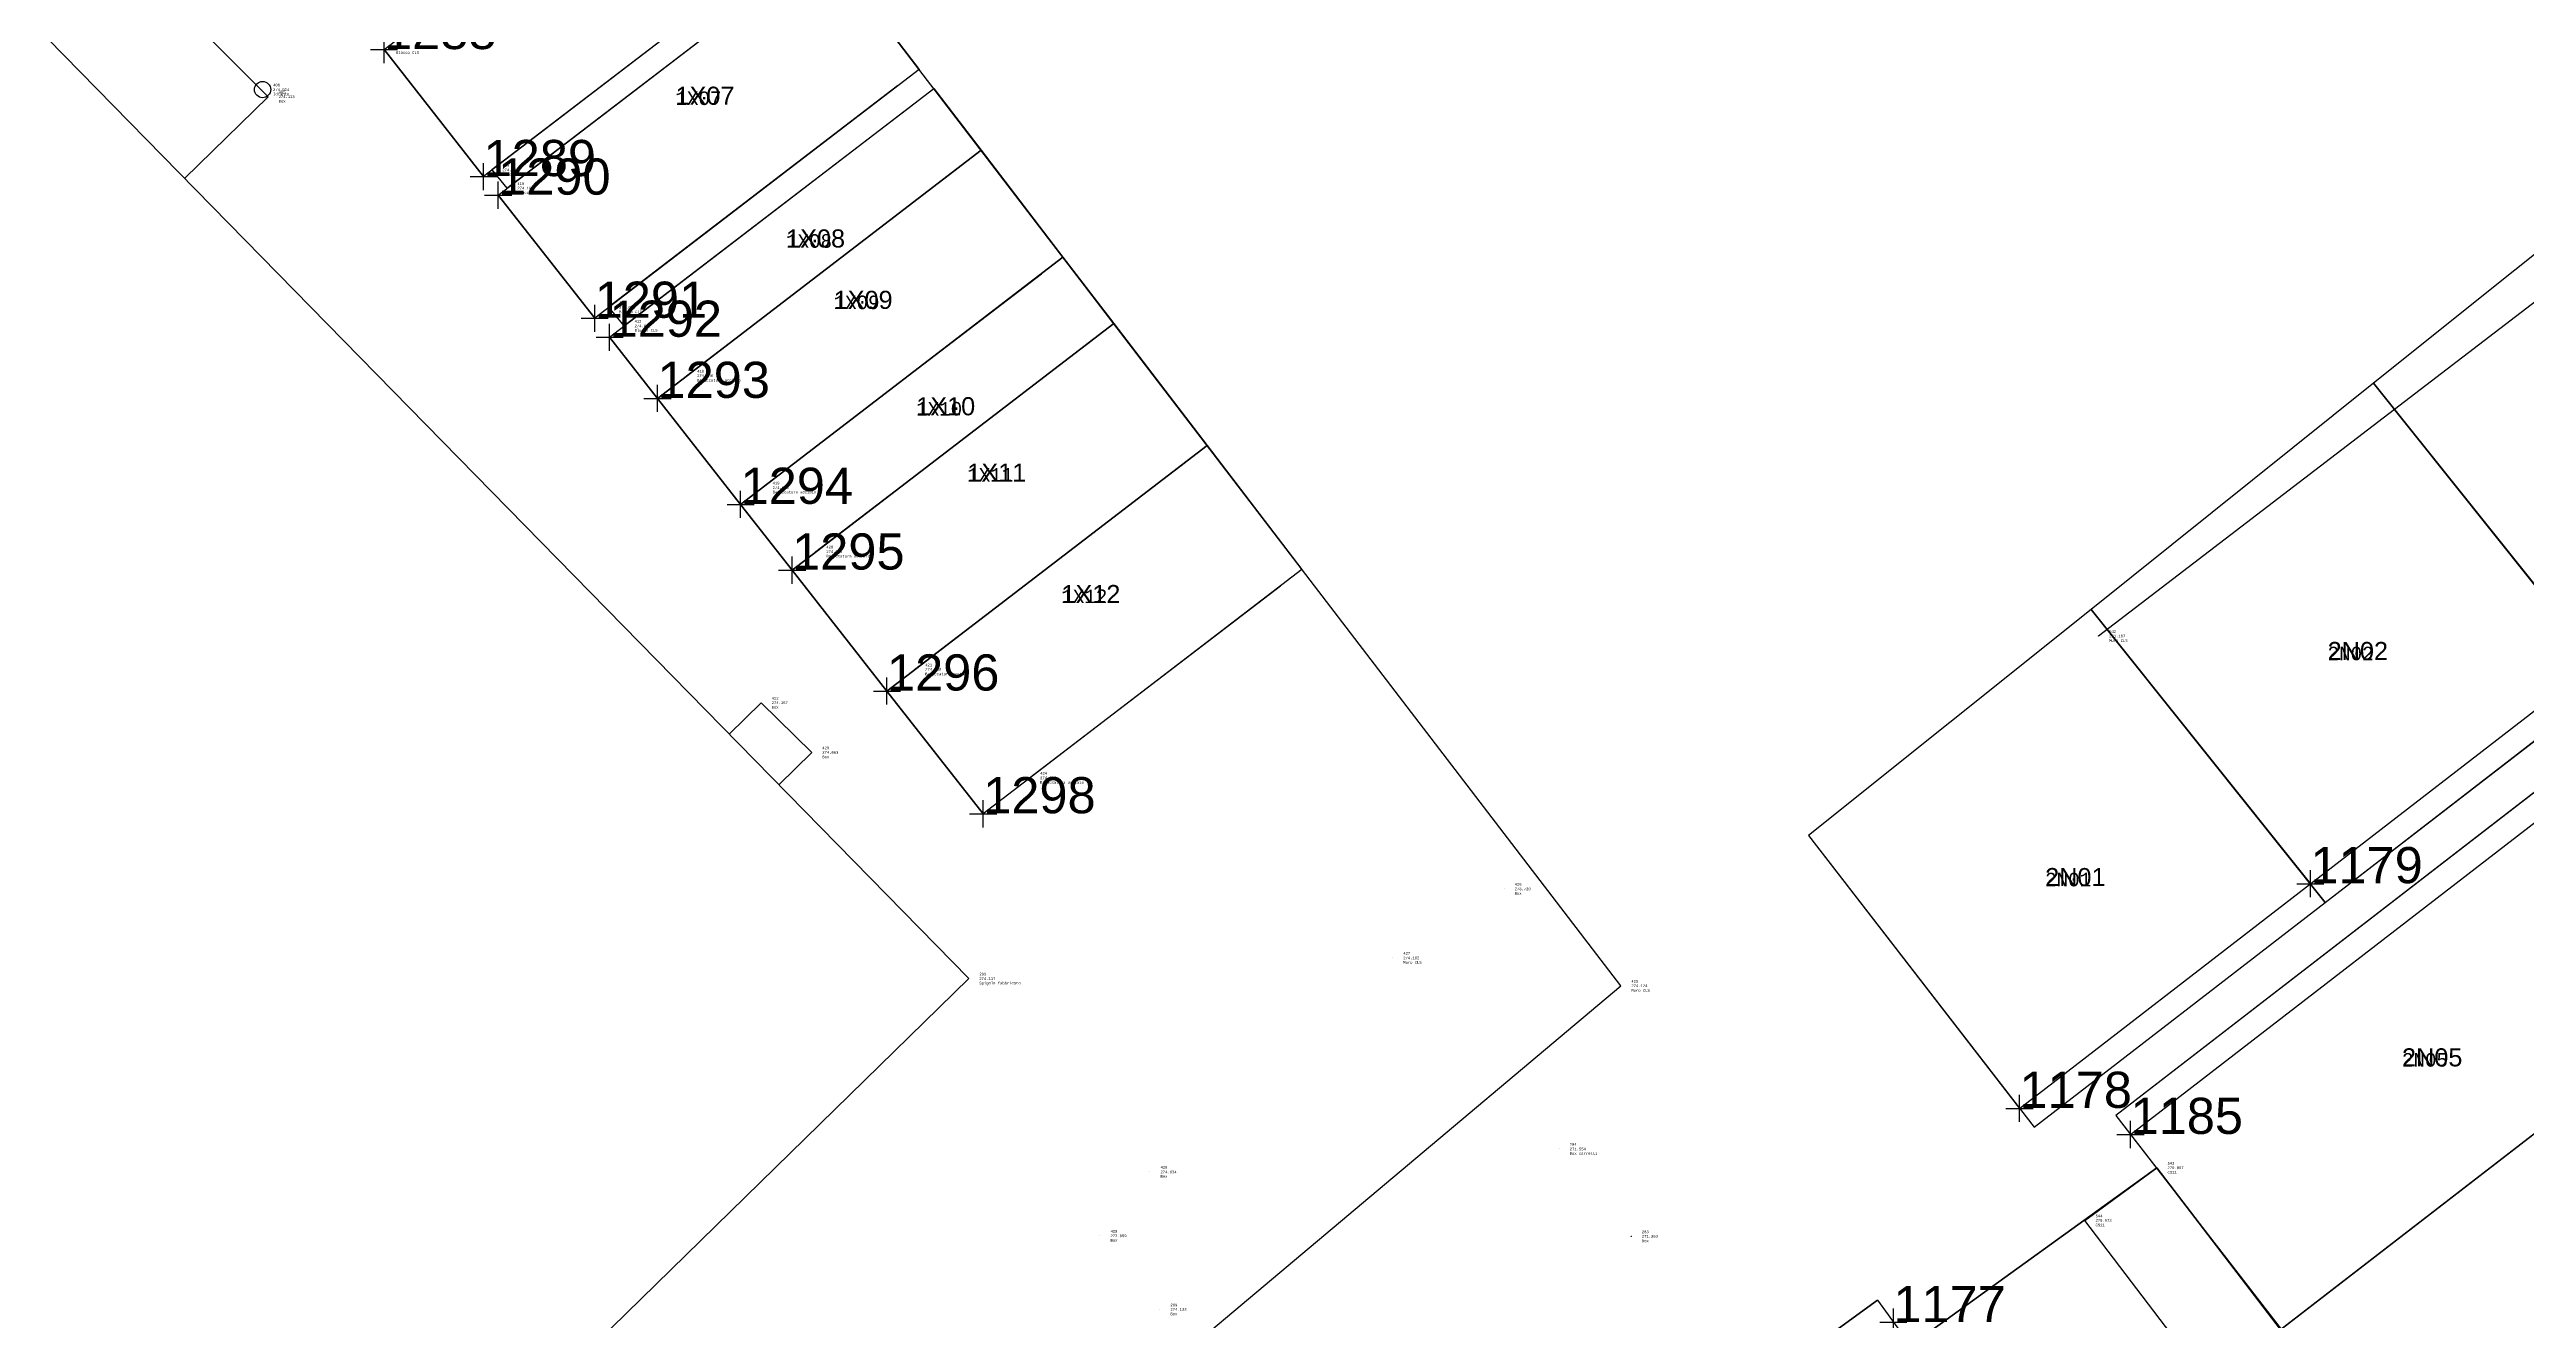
# Model space of a CAD drawing. Extents: x -1000 to 923337, y -63322 to 323191.
# Drawn here: x 208588 to 299861, y 128207 to 175042 of the extents above; entities that cross this region are included whole.
import ezdxf
from ezdxf.enums import TextEntityAlignment as Align

# ---------------------------------------------------------------- set-up
doc = ezdxf.new("R2010")
doc.units = 0
doc.header["$PDMODE"] = 35
doc.header["$PDSIZE"] = 1
for name, color, linetype in [('punti tracciati', 7, 'Continuous'), ('WF nome aree GPS', 7, 'Continuous'), ('WF nuovi punti', 6, 'Continuous'), ('WF_ingombro_stive_2', 1, 'Continuous'), ('WF_lato_di_accesso', 40, 'Continuous'), ('WF_nome_aree_GPS', 7, 'Continuous'), ('WF_tracciatura', 30, 'Continuous')]:
    doc.layers.add(name, color=color, linetype=linetype)
for name, color, linetype, lineweight in [('WF ingombro stive 2', 1, 'Continuous', 30), ('WF lato di accesso', 40, 'Continuous', 30), ('WF piazzole', 6, 'Continuous', 30), ('WF tracciatura', 30, 'Continuous', 30)]:
    doc.layers.add(name, color=color, linetype=linetype, lineweight=lineweight)
doc.styles.add('FONTSTYLE_1', font='arial.ttf', dxfattribs={"height": 0.2})
doc.styles.add('FONTSTYLE_2', font='arial.ttf', dxfattribs={"height": 0.2})
doc.styles.get("Standard").update_dxf_attribs({"font": 'consola.ttf', "height": 500})

# ---------------------------------------------------------------- blocks, each defined once
blk = doc.blocks.new('rilievo 2')
at = {"color": 8}
for p, q in [((365887, -462433, -929), (374407, -456284, -1125)), ((374407, -456284, -1125), (385837, -471237, -1543))]:
    blk.add_line(p, q, dxfattribs=at)
for points in [[(161648, -448828, 1954), (186863, -479531, 1078), (241997, -524553, 234), (257566, -525503, 360), (287808, -502280, 2651), (311879, -483968, 2683), (320954, -477001, -331), (327105, -472296, -331), (335070, -466036, 2080), (354649, -449578, 2133), (314683, -397379, 2207), (310635, -400536, 2212), (303510, -391107, 2143), (295063, -397138, 2335), (271429, -369482, 1692), (264211, -374625, 1649), (263130, -375375, 1675), (222048, -404916, 2809)], [(301725, -419830, 2134), (304801, -416814, 2121), (301650, -413663, 2177), (294713, -406524, 2245), (295761, -405499, 2083), (287434, -396931, 2164), (283275, -401007, 2139)], [(462858, -554252, -2417), (453210, -543978, -2458), (436425, -525791, -2385), (420179, -509524, -2064), (431791, -486142, -2181), (437562, -474517, -1956), (432131, -471235, -1903), (421510, -463664, -1858), (415096, -459635, -1816), (399752, -447354, -1648), (408530, -435321, -1264), (416515, -428951, -1306), (409819, -418071, -1234), (405135, -411494, 947), (372257, -436688, -825)], [(323967, -411150, 2179), (313043, -419514, 2052), (313600, -420183, 2111), (324496, -411841, 2182)], [(328001, -416419, 2175), (317349, -424574, 2100), (317917, -425259, 2090), (328541, -417124, 2174)], [(320224, -427097, 2056), (330281, -419397, 2168)], [(323005, -431217, 2085), (333298, -423337, 2165)], [(324984, -433577, 2055), (335168, -425780, 2159)], [(328627, -437920, 2159), (338611, -430276, 2161)], [(332865, -441915, 2188), (342105, -434840, 2157)], [(323620, -442168, 2127), (324835, -440977, 2071), (322970, -439148, 2166), (321792, -440303, 2128)]]:
    blk.add_polyline3d(points, dxfattribs=at)
blk.add_polyline3d([(330623, -449313, 2125), (301532, -477741, 2033), (237357, -412142, 2131), (266341, -383731, 2144)], close=True, dxfattribs=at)
at = {"color": 1}
blk.add_polyline3d([(371754, -458224, -1018), (374407, -456284, -1125), (385837, -471237, -1543), (383252, -473334, -1493)], close=True, dxfattribs=at)
blk.add_circle((304599, -416550, 2033), 300, dxfattribs=at)
at = {"color": 8}
for p in [(304599, -416550, 2033), (304801, -416814, 2121), (313043, -419514, 2052), (313600, -420183, 2111), (317349, -424574, 2100), (317917, -425259, 2090), (320224, -427097, 2056), (323005, -431217, 2085), (324984, -433577, 2055), (372257, -436688, -825), (328627, -437920, 2159), (322970, -439148, 2166), (324835, -440977, 2071), (332865, -441915, 2188), (350349, -446006, 1728), (346244, -448549, 2111), (330623, -449313, 2125), (354649, -449578, 2133), (352380, -455591, -437), (374407, -456284, -1125), (337299, -456437, 2042), (335457, -458790, 1967), (355037, -458810, -728), (371754, -458224, -1018), (337665, -461504, 2142)]:
    blk.add_point(p, dxfattribs=at)
for s, p in [('Blocco CLS', (309517, -415189, 2044)), ('406', (304988, -416383, 2033)), ('274.024', (304988, -416550, 2033)), ('Idrante', (304988, -416717, 2033)), ('405', (305190, -416647, 2121)), ('274.113', (305190, -416814, 2121)), ('Box', (305190, -416981, 2121)), ('409', (313432, -419347, 2052)), ('274.043', (313432, -419514, 2052)), ('Blocco CLS', (313432, -419681, 2052)), ('410', (313989, -420016, 2111)), ('274.103', (313989, -420183, 2111)), ('Blocco CLS', (313989, -420350, 2111)), ('411', (317738, -424407, 2100)), ('274.091', (317738, -424574, 2100)), ('Blocco CLS', (317738, -424741, 2100)), ('412', (318306, -425092, 2090)), ('274.081', (318306, -425259, 2090)), ('Blocco CLS', (318306, -425425, 2090)), ('418', (320613, -426930, 2056)), ('274.048', (320613, -427097, 2056)), ('Baraccatura acciaio', (320613, -427263, 2056)), ('419', (323394, -431050, 2085)), ('274.076', (323394, -431217, 2085)), ('Baraccatura acciaio', (323394, -431383, 2085)), ('420', (325373, -433410, 2055)), ('274.046', (325373, -433577, 2055)), ('Baraccatura acciaio', (325373, -433744, 2055)), ('542', (372646, -436522, -825)), ('Muro CLS', (372646, -436855, -825)), ('271.167', (372646, -436688, -825)), ('421', (329016, -437754, 2159)), ('274.150', (329016, -437920, 2159)), ('Baraccatura acciaio', (329016, -438087, 2159)), ('422', (323359, -438981, 2166)), ('274.157', (323359, -439148, 2166)), ('Box', (323359, -439315, 2166)), ('423', (325224, -440810, 2071)), ('274.063', (325224, -440977, 2071)), ('Box', (325224, -441144, 2071)), ('424', (333254, -441748, 2188)), ('274.180', (333254, -441915, 2188)), ('Baraccatura acciaio', (333254, -442082, 2188)), ('426', (350738, -445839, 1728)), ('273.720', (350738, -446006, 1728)), ('Box', (350738, -446172, 1728)), ('427', (346633, -448382, 2111)), ('Muro CLS', (346633, -448715, 2111)), ('274.102', (346633, -448549, 2111)), ('Spigolo fabbricato', (331012, -449479, 2125)), ('299', (331012, -449146, 2125)), ('274.117', (331012, -449313, 2125)), ('425', (355038, -449412, 2133)), ('Muro CLS', (355038, -449745, 2133)), ('274.124', (355038, -449578, 2133)), ('284', (352769, -455424, -437)), ('428', (337688, -456270, 2042)), ('271.554', (352769, -455591, -437)), ('Box carrelli', (352769, -455758, -437)), ('543', (374796, -456118, -1125)), ('270.867', (374796, -456284, -1125)), ('274.034', (337688, -456437, 2042)), ('Box', (337688, -456604, 2042)), ('CS11', (374796, -456451, -1125)), ('544', (372143, -458058, -1018)), ('270.973', (372143, -458224, -1018)), ('429', (335846, -458624, 1967)), ('273.959', (335846, -458790, 1967)), ('Box', (335846, -458957, 1967)), ('283', (355426, -458644, -728)), ('271.263', (355426, -458810, -728)), ('Box', (355426, -458977, -728)), ('CS11', (372143, -458391, -1018)), ('289', (338054, -461338, 2142)), ('274.133', (338054, -461504, 2142)), ('Box', (338054, -461671, 2142))]:
    blk.add_text(s, height=100, dxfattribs=at).set_placement(p, align=Align.MIDDLE_LEFT)
blk = doc.blocks.new('Croce___ATS')
at = {"color": 0}
for p, q in [((-0.5, 0), (0.5, 0)), ((0, -0.5), (0, 0.5))]:
    blk.add_line(p, q, dxfattribs=at)
blk = doc.blocks.new('T_P_183')
at = {"color": 7}
blk.add_point((0, 0), dxfattribs=at)
blk.add_blockref('Croce___ATS', (0, 0), dxfattribs=at)
at = {"color": 7, "insert": (0, 0), "char_height": 1.3333, "attachment_point": 7, "style": 'FONTSTYLE_1'}
blk.add_mtext('1177', dxfattribs=at)
blk = doc.blocks.new('T_P_184')
at = {"color": 7}
blk.add_point((0, 0), dxfattribs=at)
blk.add_blockref('Croce___ATS', (0, 0), dxfattribs=at)
at = {"color": 7, "insert": (0, 0), "char_height": 1.3333, "attachment_point": 7, "style": 'FONTSTYLE_1'}
blk.add_mtext('1178', dxfattribs=at)
blk = doc.blocks.new('T_P_185')
at = {"color": 7}
blk.add_point((0, 0), dxfattribs=at)
blk.add_blockref('Croce___ATS', (0, 0), dxfattribs=at)
at = {"color": 7, "insert": (0, 0), "char_height": 1.3333, "attachment_point": 7, "style": 'FONTSTYLE_1'}
blk.add_mtext('1179', dxfattribs=at)
blk = doc.blocks.new('T_P_191')
at = {"color": 7}
blk.add_point((0, 0), dxfattribs=at)
blk.add_blockref('Croce___ATS', (0, 0), dxfattribs=at)
at = {"color": 7, "insert": (0, 0), "char_height": 1.3333, "attachment_point": 7, "style": 'FONTSTYLE_1'}
blk.add_mtext('1185', dxfattribs=at)
blk = doc.blocks.new('T_P_292')
at = {"color": 7}
blk.add_point((0, 0), dxfattribs=at)
blk.add_blockref('Croce___ATS', (0, 0), dxfattribs=at)
at = {"color": 7, "insert": (0, 0), "char_height": 1.3333, "attachment_point": 7, "style": 'FONTSTYLE_1'}
blk.add_mtext('1288', dxfattribs=at)
blk = doc.blocks.new('T_P_293')
at = {"color": 7}
blk.add_point((0, 0), dxfattribs=at)
blk.add_blockref('Croce___ATS', (0, 0), dxfattribs=at)
at = {"color": 7, "insert": (0, 0), "char_height": 1.3333, "attachment_point": 7, "style": 'FONTSTYLE_1'}
blk.add_mtext('1289', dxfattribs=at)
blk = doc.blocks.new('T_P_294')
at = {"color": 7}
blk.add_point((0, 0), dxfattribs=at)
blk.add_blockref('Croce___ATS', (0, 0), dxfattribs=at)
at = {"color": 7, "insert": (0, 0), "char_height": 1.3333, "attachment_point": 7, "style": 'FONTSTYLE_1'}
blk.add_mtext('1290', dxfattribs=at)
blk = doc.blocks.new('T_P_295')
at = {"color": 7}
blk.add_point((0, 0), dxfattribs=at)
blk.add_blockref('Croce___ATS', (0, 0), dxfattribs=at)
at = {"color": 7, "insert": (0, 0), "char_height": 1.3333, "attachment_point": 7, "style": 'FONTSTYLE_1'}
blk.add_mtext('1291', dxfattribs=at)
blk = doc.blocks.new('T_P_296')
at = {"color": 7}
blk.add_point((0, 0), dxfattribs=at)
blk.add_blockref('Croce___ATS', (0, 0), dxfattribs=at)
at = {"color": 7, "insert": (0, 0), "char_height": 1.3333, "attachment_point": 7, "style": 'FONTSTYLE_1'}
blk.add_mtext('1292', dxfattribs=at)
blk = doc.blocks.new('T_P_297')
at = {"color": 7}
blk.add_point((0, 0), dxfattribs=at)
blk.add_blockref('Croce___ATS', (0, 0), dxfattribs=at)
at = {"color": 7, "insert": (0, 0), "char_height": 1.3333, "attachment_point": 7, "style": 'FONTSTYLE_1'}
blk.add_mtext('1293', dxfattribs=at)
blk = doc.blocks.new('T_P_298')
at = {"color": 7}
blk.add_point((0, 0), dxfattribs=at)
blk.add_blockref('Croce___ATS', (0, 0), dxfattribs=at)
at = {"color": 7, "insert": (0, 0), "char_height": 1.3333, "attachment_point": 7, "style": 'FONTSTYLE_1'}
blk.add_mtext('1294', dxfattribs=at)
blk = doc.blocks.new('T_P_299')
at = {"color": 7}
blk.add_point((0, 0), dxfattribs=at)
blk.add_blockref('Croce___ATS', (0, 0), dxfattribs=at)
at = {"color": 7, "insert": (0, 0), "char_height": 1.3333, "attachment_point": 7, "style": 'FONTSTYLE_1'}
blk.add_mtext('1295', dxfattribs=at)
blk = doc.blocks.new('T_P_300')
at = {"color": 7}
blk.add_point((0, 0), dxfattribs=at)
blk.add_blockref('Croce___ATS', (0, 0), dxfattribs=at)
at = {"color": 7, "insert": (0, 0), "char_height": 1.3333, "attachment_point": 7, "style": 'FONTSTYLE_1'}
blk.add_mtext('1296', dxfattribs=at)
blk = doc.blocks.new('T_P_301')
at = {"color": 7}
blk.add_point((0, 0), dxfattribs=at)
blk.add_blockref('Croce___ATS', (0, 0), dxfattribs=at)
at = {"color": 7, "insert": (0, 0), "char_height": 1.3333, "attachment_point": 7, "style": 'FONTSTYLE_1'}
blk.add_mtext('1298', dxfattribs=at)
blk = doc.blocks.new('punti tracciatura 2')
at = {"layer": 'WF_ingombro_stive_2', "ltscale": 0.5}
for p, q in [((1346632.595, -3375.512, 271.991), (1346640.818, -3385.804, 271.991)), ((1346622.186, -3383.844, 271.991), (1346630.265, -3393.955, 271.991))]:
    blk.add_line(p, q, dxfattribs=at)
at = {"layer": 'WF_ingombro_stive_2', "ltscale": 0.5, "flags": 128}
for points, elevation in [([(1346559.28, -3363.217), (1346571.352, -3353.96), (1346574.968, -3358.681), (1346562.95, -3367.897)], 274.045), ([(1346563.487, -3368.581), (1346575.496, -3359.372), (1346579.001, -3363.95), (1346567.044, -3373.119)], 274.103), ([(1346567.593, -3373.819), (1346579.542, -3364.655), (1346581.281, -3366.928), (1346569.358, -3376.071)], 274.083), ([(1346569.358, -3376.071), (1346581.281, -3366.927), (1346584.298, -3370.868), (1346572.42, -3379.976)], 274.045), ([(1346572.42, -3379.976), (1346584.298, -3370.868), (1346586.169, -3373.311), (1346574.319, -3382.398)], 274.076), ([(1346574.319, -3382.398), (1346586.169, -3373.311), (1346589.611, -3377.807), (1346577.814, -3386.855)], 274.046), ([(1346577.814, -3386.855), (1346589.611, -3377.807), (1346593.106, -3382.371), (1346581.36, -3391.378)], 274.046)]:
    blk.add_lwpolyline(points, close=True, dxfattribs=dict(at, elevation=elevation))
at = {"layer": 'WF_ingombro_stive_2', "ltscale": 0.5, "elevation": 271.991, "flags": 128}
for points in [[(1346651.371, -3377.653), (1346643.003, -3367.18), (1346632.595, -3375.512)], [(1346640.818, -3385.804), (1346632.595, -3375.512), (1346622.186, -3383.844)], [(1346630.265, -3393.955), (1346622.186, -3383.844), (1346611.778, -3392.176), (1346619.548, -3402.234)], [(1346623.64, -3403.194), (1346629.188, -3410.369), (1346649.245, -3394.876), (1346643.702, -3387.706)], [(1346634.829, -3417.787), (1346629.132, -3410.412), (1346639.265, -3402.585), (1346644.962, -3409.96)]]:
    blk.add_lwpolyline(points, dxfattribs=at)
at = {"layer": 'WF_lato_di_accesso', "ltscale": 0.5}
for p, q in [((1346559.28, -3363.217, 274.045), (1346562.95, -3367.897, 274.045)), ((1346563.487, -3368.581, 274.103), (1346567.044, -3373.119, 274.103)), ((1346567.593, -3373.819, 274.083), (1346569.358, -3376.071, 274.045)), ((1346569.358, -3376.071, 274.083), (1346572.42, -3379.976, 274.045)), ((1346572.42, -3379.976, 274.045), (1346574.319, -3382.398, 274.076)), ((1346574.319, -3382.398, 274.076), (1346577.814, -3386.855, 274.046)), ((1346577.814, -3386.855, 274.046), (1346581.36, -3391.378, 274.046))]:
    blk.add_line(p, q, dxfattribs=at)
at = {"layer": 'WF_tracciatura', "ltscale": 0.5}
for p, q in [((1346619.548, -3402.234, 271.991), (1346661.746, -3369.638, 271.991)), ((1346623.64, -3403.195, 271.991), (1346663.744, -3372.233, 271.991))]:
    blk.add_line(p, q, dxfattribs=at)
at = {"color": 7}
for name, p in [('T_P_292', (1346559.28, -3363.217, 274.045)), ('T_P_293', (1346562.95, -3367.897, 274.045)), ('T_P_294', (1346563.487, -3368.581, 274.103)), ('T_P_295', (1346567.044, -3373.119, 274.103)), ('T_P_296', (1346567.593, -3373.819, 274.083)), ('T_P_297', (1346569.358, -3376.071, 274.045)), ('T_P_298', (1346572.42, -3379.976, 274.076)), ('T_P_299', (1346574.319, -3382.398, 274.076)), ('T_P_300', (1346577.814, -3386.855, 274.046)), ('T_P_301', (1346581.36, -3391.378, 274.046)), ('T_P_185', (1346630.265, -3393.955, 271.991)), ('T_P_184', (1346619.548, -3402.234, 271.991)), ('T_P_191', (1346623.64, -3403.194, 271.991)), ('T_P_183', (1346614.9, -3410.11, 270.9))]:
    blk.add_blockref(name, p, dxfattribs=at)
at = {"layer": 'WF_nome_aree_GPS', "char_height": 0.6667, "attachment_point": 7, "style": 'FONTSTYLE_2'}
for s, insert in [('1X07', (1346570.02, -3365.259, 271.962)), ('1X08', (1346574.095, -3370.519, 271.942)), ('1X09', (1346575.848, -3372.781, 271.904)), ('1X10', (1346578.89, -3376.702, 271.935)), ('1X11', (1346580.772, -3379.136, 271.905)), ('1X12', (1346584.241, -3383.613, 271.905)), ('2N02', (1346630.901, -3385.721, 270.315)), ('2N01', (1346620.492, -3394.053, 270.315)), ('2N05', (1346633.642, -3400.696, 270.315))]:
    blk.add_mtext(s, dxfattribs=dict(at, insert=insert))

msp = doc.modelspace()

# ---------------------------------------------------------------- linework, layer by layer
at = {"layer": 'WF ingombro stive 2'}
for points, elevation in [([(220912.6, 175039.5), (232984.6, 184296.7), (236599.7, 179575.1), (224581.9, 170359.4), (220912.6, 175039.5)], 2053.5), ([(225118.7, 169674.8), (237128.5, 178884.5), (240633.4, 174306.7), (228676.3, 165137.4), (225118.7, 169674.8)], 2112), ([(229224.8, 164437.8), (241173.8, 173600.9), (242913.5, 171328.8), (230990.6, 162185.7), (229224.8, 164437.8)], 2091.8), ([(230990.6, 162185.7), (242913.4, 171328.9), (245930.1, 167388.8), (234052.5, 158280.4), (230990.6, 162185.7)], 2053.2), ([(234052.5, 158280.4), (245930.1, 167388.8), (247800.7, 164945.6), (235951.2, 155858.8), (234052.5, 158280.4)], 2084.8), ([(235951.2, 155858.8), (247800.7, 164945.6), (251243.4, 160449.1), (239445.7, 151401.8), (235951.2, 155858.8)], 2054.1), ([(239445.7, 151401.8), (251243.4, 160449.1), (254737.7, 155885.4), (242992.5, 146878.1), (239445.7, 151401.8)], 2054.1)]:
    msp.add_lwpolyline(points, dxfattribs=dict(at, elevation=elevation))
for points in [[(294226.9, 162744.3), (302999.9, 151763.9), (313552.7, 159915.4), (304635.3, 171076.1), (294226.9, 162744.3)], [(283818.6, 154412.5), (292447.2, 143612.5), (302999.9, 151763.9), (294226.9, 162744.3), (283818.6, 154412.5)], [(281718.3, 135325.1), (292447.2, 143612.5), (283818.6, 154412.5), (273410.2, 146080.7), (281718.3, 135325.1)]]:
    msp.add_lwpolyline(points, dxfattribs=at)
for points in [[(310877.2, 143380.5), (304790.9, 151252), (284733.6, 135758.8), (290819.8, 127887.3)], [(300897.4, 135671.7), (307132.8, 127599.5), (296999.8, 119772.4), (290764.5, 127844.6)]]:
    msp.add_lwpolyline(points, close=True, dxfattribs=at)
at = {"layer": 'WF ingombro stive 2', "elevation": -1091.1}
msp.add_lwpolyline([(275943.7, 128954.9), (279237.9, 124423.9), (269165.9, 117101.1), (265871.7, 121632)], close=True, dxfattribs=at)
at = {"layer": 'WF lato di accesso'}
for p, q in [((220912.6, 175039.5, 2053.5), (224581.9, 170359.4, 2053.5)), ((225118.7, 169674.8, 2112), (228676.3, 165137.4, 2112)), ((229224.8, 164437.8, 2091.8), (230990.6, 162185.7, 2053.2)), ((230990.6, 162185.7, 2091.8), (234052.5, 158280.4, 2053.2)), ((234052.5, 158280.4, 2053.2), (235951.2, 155858.8, 2084.8)), ((235951.2, 155858.8, 2084.8), (239445.7, 151401.8, 2054.1)), ((292447.2, 143612.5), (302999.9, 151763.9)), ((239445.7, 151401.8, 2054.1), (242992.5, 146878.1, 2054.1)), ((304794.9, 151246.9), (284733.6, 135758.8)), ((281718.3, 135325.1), (292447.2, 143612.5)), ((275943.7, 128954.9, -1091.1), (265871.7, 121632, -1091.1))]:
    msp.add_line(p, q, dxfattribs=at)
at = {"layer": 'WF nuovi punti'}
msp.add_point((286245, 133833), dxfattribs=at)
at = {"layer": 'WF piazzole', "elevation": -1124.9}
msp.add_lwpolyline([(286245.5, 133833.1), (277726, 127684.4), (290053.9, 112696.3), (297675.3, 118880.5), (286245.5, 133833.1)], dxfattribs=at)
at = {"layer": 'WF tracciatura'}
for p, q in [((281179.8, 136022.2), (323378.2, 168618.1)), ((285271.9, 135061.5), (325376.2, 166023.5))]:
    msp.add_line(p, q, dxfattribs=at)

# ---------------------------------------------------------------- block references
at = {"color": 251}
msp.add_blockref('rilievo 2', (-88161.4, 590117.4), dxfattribs=at)
at = {"layer": 'punti tracciati', "xscale": 1000, "yscale": 1000, "zscale": 1000}
msp.add_blockref('punti tracciatura 2', (-1346338367.3, 3538255.9, -271991), dxfattribs=at)

# ---------------------------------------------------------------- texts
at = {"layer": 'WF nome aree GPS'}
for s, p in [('1X07', (231651.8, 172997.5, -29)), ('1X08', (235727.5, 167737.2, -49.2)), ('1X09', (237480.1, 165475.1, -87.8)), ('1X10', (240521.7, 161554.1, -56.2)), ('1X11', (242404.1, 159120, -86.9)), ('1X12', (245872.7, 154643.3, -86.9)), ('2N02', (292533, 152535.6, -1676.3)), ('2N01', (282124.6, 144203.8, -1676.3)), ('2N05', (295273.9, 137559.9, -1676.3))]:
    msp.add_text(s, height=500, dxfattribs=at).set_placement(p)

doc.saveas('drawing.dxf')
